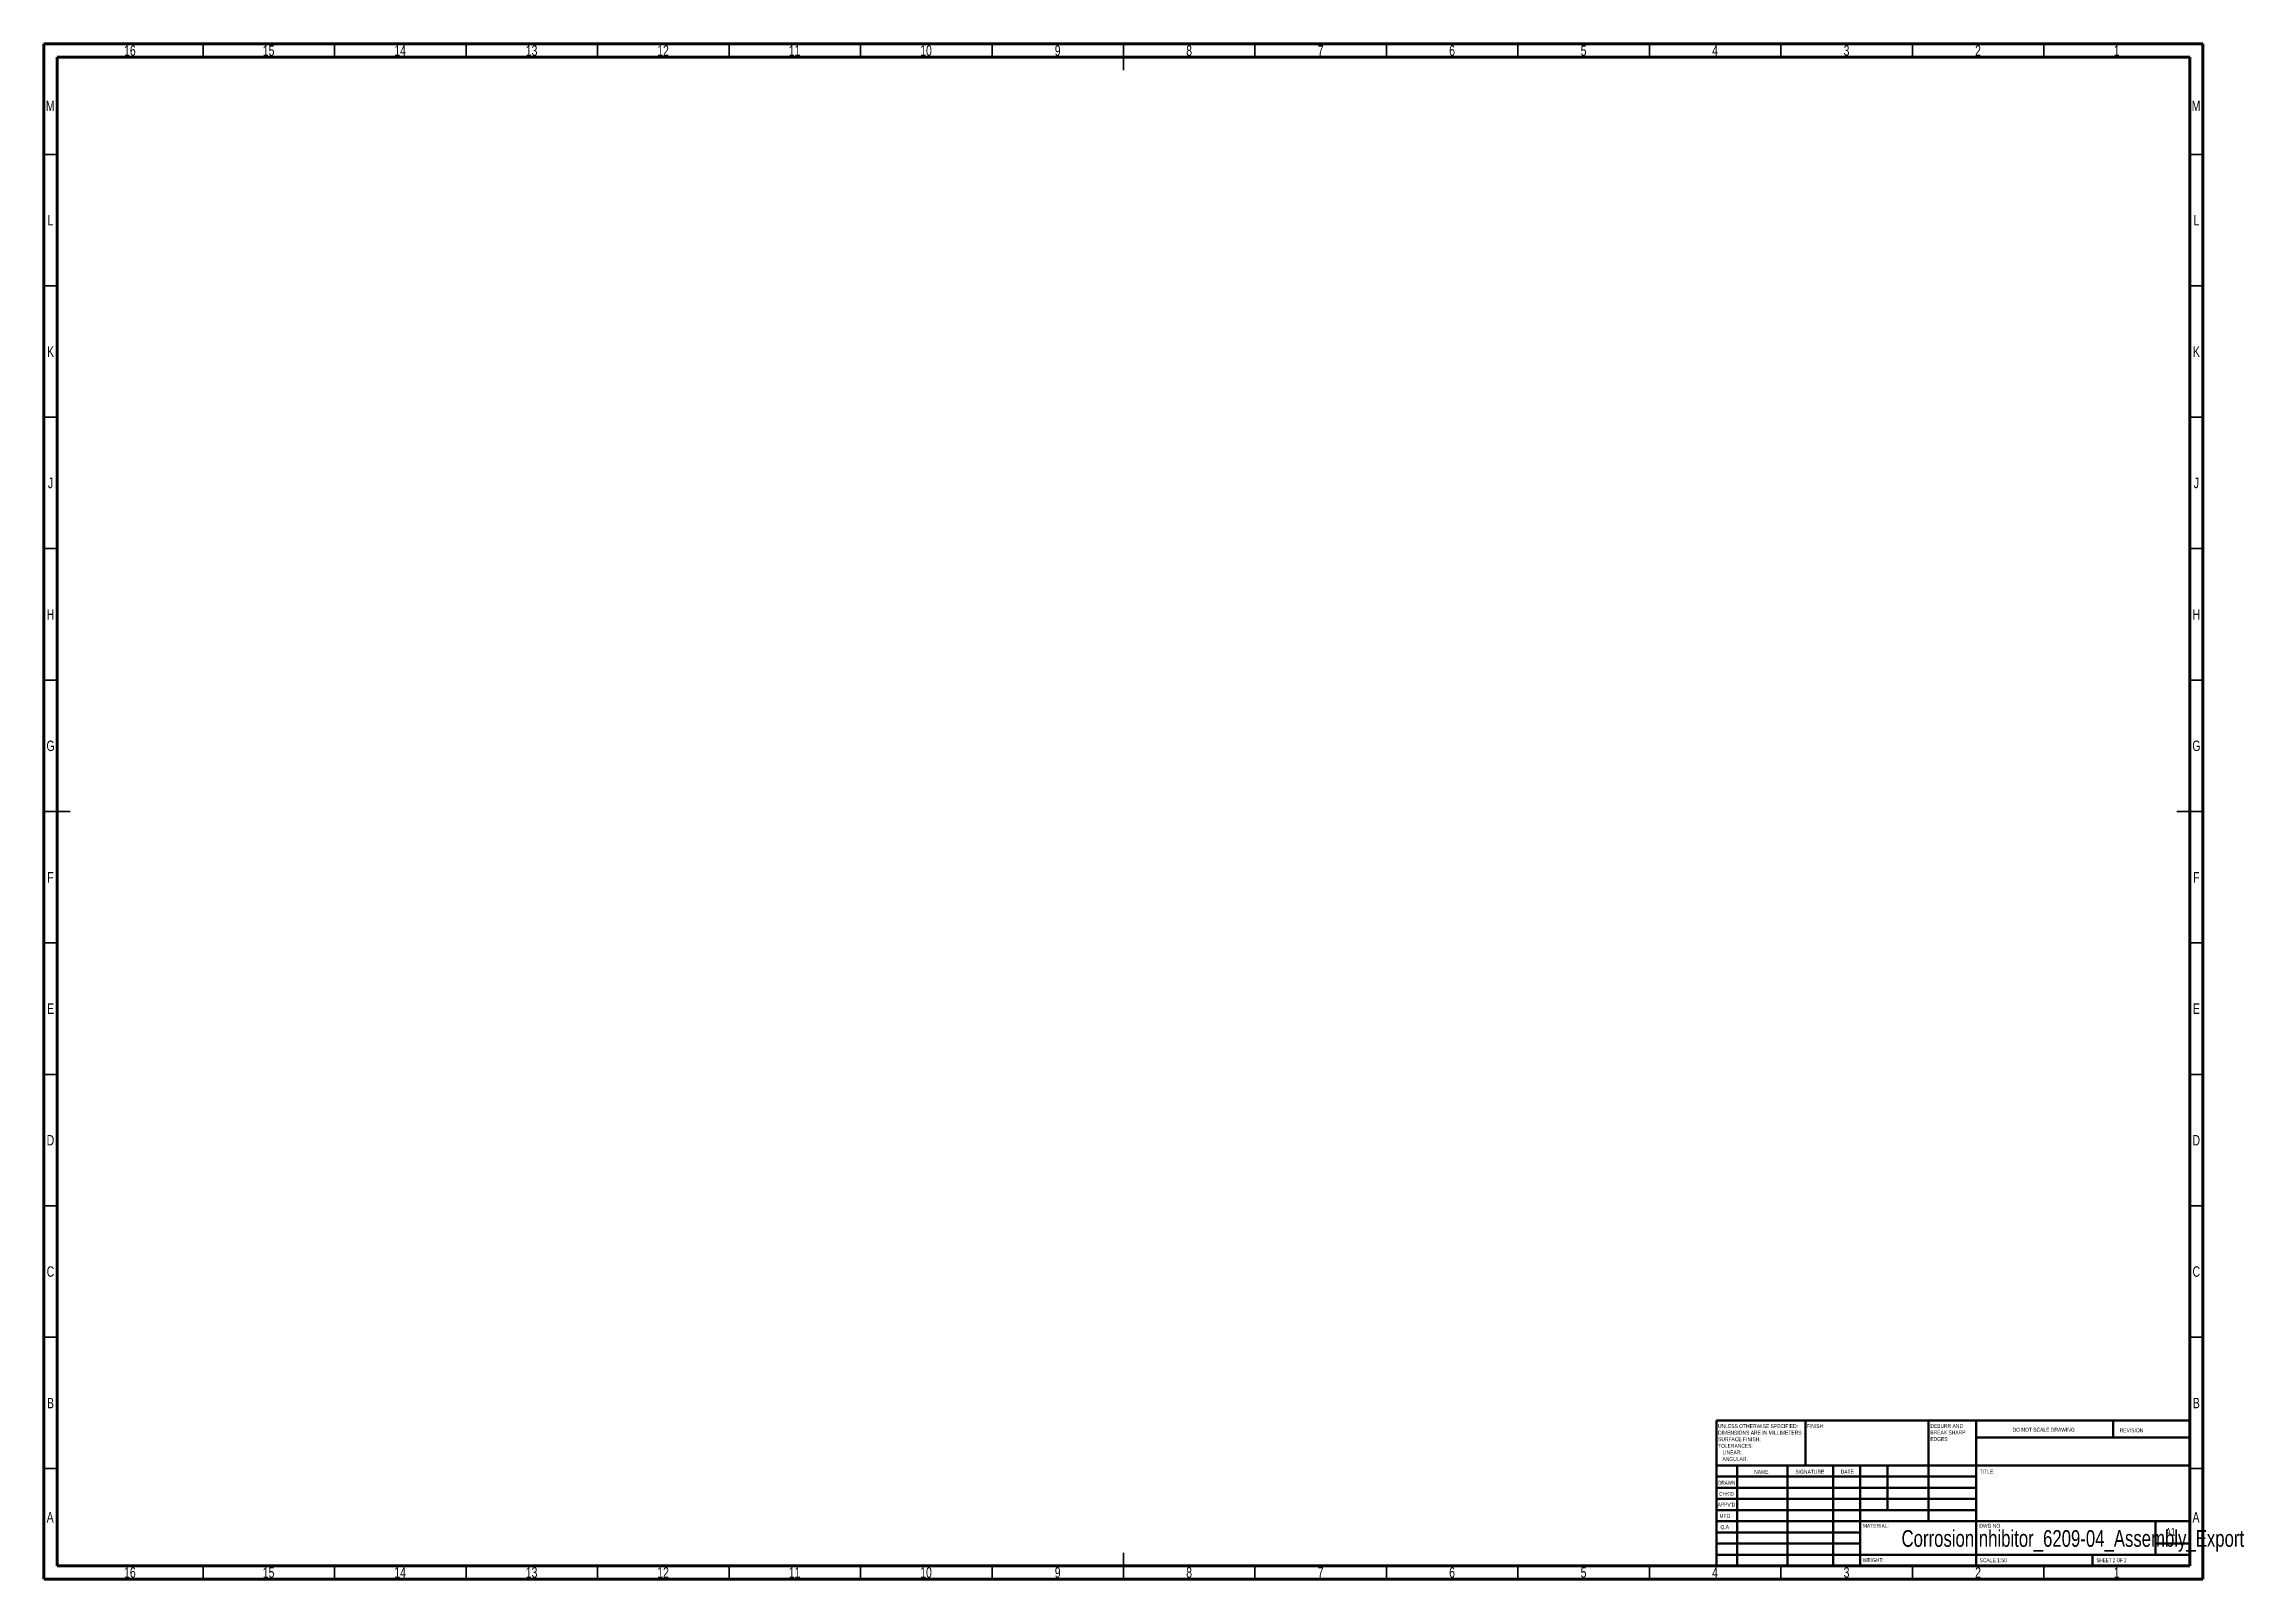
# Paper-space layout 'Sheet2' of a CAD drawing. Header units: millimetres. Extents: x 15 to 852, y 5 to 589.
import ezdxf

# ---------------------------------------------------------------- set-up
doc = ezdxf.new("R2010")
doc.units = ezdxf.units.MM
doc.styles.add('SLDTEXTSTYLE0', font='TXT', dxfattribs={"width": 0.75})
doc.styles.add('SLDTEXTSTYLE2', font='TXT', dxfattribs={"width": 0.686449})
doc.styles.add('SLDTEXTSTYLE3', font='TXT', dxfattribs={"width": 0.6875})

psp = doc.layouts.new('Sheet2')

# ---------------------------------------------------------------- linework, layer by layer
at = {"color": 7, "linetype": 'Continuous', "lineweight": 70}
for p, q in [((15, 5), (15, 589)), ((15, 589), (836, 589)), ((836, 589), (836, 5)), ((20, 10), (20, 584)), ((20, 584), (831, 584)), ((831, 584), (831, 10)), ((831, 10), (20, 10)), ((836, 5), (15, 5))]:
    psp.add_line(p, q, dxfattribs=at)
at = {"color": 7, "linetype": 'Continuous', "lineweight": 35}
for p, q in [((75.5, 584), (75.5, 589)), ((125.5, 584), (125.5, 589)), ((175.5, 584), (175.5, 589)), ((225.5, 584), (225.5, 589)), ((275.5, 584), (275.5, 589)), ((325.5, 584), (325.5, 589)), ((375.5, 584), (375.5, 589)), ((425.5, 589), (425.5, 579)), ((425.5, 584), (425.5, 589)), ((475.5, 584), (475.5, 589)), ((525.5, 584), (525.5, 589)), ((575.5, 584), (575.5, 589)), ((625.5, 584), (625.5, 589)), ((675.5, 584), (675.5, 589)), ((725.5, 584), (725.5, 589)), ((775.5, 584), (775.5, 589)), ((20, 547), (15, 547)), ((831, 547), (836, 547)), ((20, 497), (15, 497)), ((831, 497), (836, 497)), ((20, 447), (15, 447)), ((831, 447), (836, 447)), ((20, 397), (15, 397)), ((831, 397), (836, 397)), ((20, 347), (15, 347)), ((831, 347), (836, 347)), ((15, 297), (25, 297)), ((20, 297), (15, 297)), ((836, 297), (826, 297)), ((831, 297), (836, 297)), ((20, 247), (15, 247)), ((831, 247), (836, 247)), ((20, 197), (15, 197)), ((831, 197), (836, 197)), ((20, 147), (15, 147)), ((831, 147), (836, 147)), ((20, 97), (15, 97)), ((831, 97), (836, 97)), ((20, 47), (15, 47)), ((831, 47), (836, 47)), ((75.5, 10), (75.5, 5)), ((125.5, 10), (125.5, 5)), ((175.5, 10), (175.5, 5)), ((225.5, 10), (225.5, 5)), ((275.5, 10), (275.5, 5)), ((325.5, 10), (325.5, 5)), ((375.5, 10), (375.5, 5)), ((425.5, 5), (425.5, 15)), ((425.5, 10), (425.5, 5)), ((475.5, 10), (475.5, 5)), ((525.5, 10), (525.5, 5)), ((575.5, 10), (575.5, 5)), ((625.5, 10), (625.5, 5)), ((675.5, 10), (675.5, 5)), ((725.5, 10), (725.5, 5)), ((775.5, 10), (775.5, 5))]:
    psp.add_line(p, q, dxfattribs=at)
at = {"color": 7, "linetype": 'Continuous', "lineweight": 50}
for p, q in [((651, 65.25), (831, 65.25)), ((651, 65.25), (651, 10)), ((684.8, 48.25), (684.8, 65.25)), ((731.6, 65.25), (731.6, 27)), ((749.8, 65.25), (749.8, 10)), ((831, 58.88), (749.8, 58.88)), ((801.8, 58.88), (801.8, 65.25)), ((831, 48.25), (651, 48.25)), ((749.8, 44), (651, 44)), ((658.8, 48.25), (658.8, 10)), ((677.99, 48.25), (677.99, 10)), ((695.4, 48.25), (695.4, 10)), ((705.6, 10), (705.6, 48.25)), ((716, 31.25), (716, 48.25)), ((749.8, 39.75), (651, 39.75)), ((749.8, 35.5), (651, 35.5)), ((749.8, 31.25), (651, 31.25)), ((705.6, 27), (651, 27)), ((705.6, 27), (831, 27)), ((818, 14.25), (818, 27)), ((705.6, 22.75), (651, 22.75)), ((705.6, 18.5), (651, 18.5)), ((831, 18.5), (818, 18.5)), ((651, 14.25), (831, 14.25)), ((794, 10), (794, 14.25))]:
    psp.add_line(p, q, dxfattribs=at)

# ---------------------------------------------------------------- texts
at = {"color": 7, "linetype": 'Continuous', "lineweight": 0}
for s, insert, char_height, attachment_point, style in [('16', (47.67, 588.47), 3.969, 2, 'SLDTEXTSTYLE0'), ('15', (100.42, 588.47), 3.969, 2, 'SLDTEXTSTYLE0'), ('14', (150.42, 588.47), 3.969, 2, 'SLDTEXTSTYLE0'), ('13', (200.42, 588.47), 3.969, 2, 'SLDTEXTSTYLE0'), ('12', (250.42, 588.47), 3.969, 2, 'SLDTEXTSTYLE0'), ('11', (300.42, 588.47), 3.969, 2, 'SLDTEXTSTYLE0'), ('10', (350.42, 588.47), 3.969, 2, 'SLDTEXTSTYLE0'), ('9', (400.46, 588.47), 3.97, 2, 'SLDTEXTSTYLE0'), ('8', (450.46, 588.47), 3.97, 2, 'SLDTEXTSTYLE0'), ('7', (500.46, 588.47), 3.97, 2, 'SLDTEXTSTYLE0'), ('6', (550.46, 588.47), 3.97, 2, 'SLDTEXTSTYLE0'), ('5', (600.46, 588.47), 3.97, 2, 'SLDTEXTSTYLE0'), ('4', (650.46, 588.47), 3.97, 2, 'SLDTEXTSTYLE0'), ('3', (700.46, 588.47), 3.97, 2, 'SLDTEXTSTYLE0'), ('2', (750.46, 588.47), 3.97, 2, 'SLDTEXTSTYLE0'), ('1', (803.21, 588.47), 3.97, 2, 'SLDTEXTSTYLE0'), ('M', (17.36, 567.47), 3.97, 2, 'SLDTEXTSTYLE0'), ('M', (833.36, 567.47), 3.97, 2, 'SLDTEXTSTYLE0'), ('L', (17.45, 523.97), 3.97, 2, 'SLDTEXTSTYLE0'), ('L', (833.45, 523.97), 3.97, 2, 'SLDTEXTSTYLE0'), ('K', (17.49, 473.92), 3.97, 2, 'SLDTEXTSTYLE0'), ('K', (833.49, 473.92), 3.97, 2, 'SLDTEXTSTYLE0'), ('J', (17.47, 423.97), 3.97, 2, 'SLDTEXTSTYLE0'), ('J', (833.47, 423.97), 3.97, 2, 'SLDTEXTSTYLE0'), ('H', (17.49, 373.92), 3.97, 2, 'SLDTEXTSTYLE0'), ('H', (833.49, 373.92), 3.97, 2, 'SLDTEXTSTYLE0'), ('G', (17.49, 323.97), 3.97, 2, 'SLDTEXTSTYLE0'), ('G', (833.49, 323.97), 3.97, 2, 'SLDTEXTSTYLE0'), ('F', (17.46, 273.92), 3.97, 2, 'SLDTEXTSTYLE0'), ('F', (833.46, 273.92), 3.97, 2, 'SLDTEXTSTYLE0'), ('E', (17.51, 223.97), 3.97, 2, 'SLDTEXTSTYLE0'), ('E', (833.51, 223.97), 3.97, 2, 'SLDTEXTSTYLE0'), ('D', (17.45, 173.92), 3.97, 2, 'SLDTEXTSTYLE0'), ('D', (833.45, 173.92), 3.97, 2, 'SLDTEXTSTYLE0'), ('C', (17.46, 123.97), 3.97, 2, 'SLDTEXTSTYLE0'), ('C', (833.46, 123.97), 3.97, 2, 'SLDTEXTSTYLE0'), ('B', (17.47, 73.92), 3.97, 2, 'SLDTEXTSTYLE0'), ('B', (833.47, 73.92), 3.97, 2, 'SLDTEXTSTYLE0'), ('SURFACE FINISH:', (651.59, 58.92), 1.5, 1, 'SLDTEXTSTYLE0'), ('UNLESS OTHERWISE SPECIFIED:', (651.59, 63.92), 1.5, 1, 'SLDTEXTSTYLE0'), ('DIMENSIONS ARE IN MILLIMETERS', (651.59, 61.42), 1.5, 1, 'SLDTEXTSTYLE0'), ('FINISH:', (685.37, 63.92), 1.5, 1, 'SLDTEXTSTYLE0'), ('DEBURR AND', (732.31, 64), 1.5, 1, 'SLDTEXTSTYLE0'), ('BREAK SHARP', (732.31, 61.5), 1.5, 1, 'SLDTEXTSTYLE0'), ('EDGES', (732.31, 59), 1.5, 1, 'SLDTEXTSTYLE0'), ('DO NOT SCALE DRAWING', (763.61, 62.53), 1.5, 1, 'SLDTEXTSTYLE0'), ('REVISION', (804.33, 62.33), 1.5, 1, 'SLDTEXTSTYLE0'), ('TOLERANCES:', (651.59, 56.42), 1.5, 1, 'SLDTEXTSTYLE0'), ('ANGULAR:', (653.28, 51.42), 1.5, 1, 'SLDTEXTSTYLE0'), ('LINEAR:', (653.28, 53.92), 1.5, 1, 'SLDTEXTSTYLE0'), ('DRAWN', (651.64, 42.38), 1.5, 1, 'SLDTEXTSTYLE2'), ('NAME', (665.32, 46.5), 1.5, 1, 'SLDTEXTSTYLE0'), ('SIGNATURE', (681.03, 46.56), 1.5, 1, 'SLDTEXTSTYLE0'), ('DATE', (698.21, 46.58), 1.5, 1, 'SLDTEXTSTYLE0'), ('TITLE:', (751.09, 46.58), 1.5, 1, 'SLDTEXTSTYLE0'), ("APPV'D", (651.4, 34.07), 1.5, 1, 'SLDTEXTSTYLE0'), ("CHK'D", (651.94, 38.16), 1.5, 1, 'SLDTEXTSTYLE0'), ('A', (17.34, 30.47), 3.97, 2, 'SLDTEXTSTYLE0'), ('MFG', (652.12, 29.72), 1.5, 1, 'SLDTEXTSTYLE0'), ('Q.A', (652.51, 25.5), 1.5, 1, 'SLDTEXTSTYLE0'), ('MATERIAL:', (706.65, 25.99), 1.5, 1, 'SLDTEXTSTYLE0'), ('DWG NO.', (750.95, 25.99), 1.5, 1, 'SLDTEXTSTYLE0'), ('A', (833.34, 30.47), 3.97, 2, 'SLDTEXTSTYLE0'), ('CorrosionInhibitor_6209-04_Assembly_Export', (786.51, 23.61), 6.35, 2, 'SLDTEXTSTYLE0'), ('A1', (821.87, 24.41), 2.91, 1, 'SLDTEXTSTYLE0'), ('16', (47.67, 9.47), 3.969, 2, 'SLDTEXTSTYLE0'), ('15', (100.42, 9.47), 3.969, 2, 'SLDTEXTSTYLE0'), ('14', (150.42, 9.47), 3.969, 2, 'SLDTEXTSTYLE0'), ('13', (200.42, 9.47), 3.969, 2, 'SLDTEXTSTYLE0'), ('12', (250.42, 9.47), 3.969, 2, 'SLDTEXTSTYLE0'), ('11', (300.42, 9.47), 3.969, 2, 'SLDTEXTSTYLE0'), ('10', (350.42, 9.47), 3.969, 2, 'SLDTEXTSTYLE0'), ('9', (400.46, 9.47), 3.97, 2, 'SLDTEXTSTYLE0'), ('8', (450.46, 9.47), 3.97, 2, 'SLDTEXTSTYLE0'), ('7', (500.46, 9.47), 3.97, 2, 'SLDTEXTSTYLE0'), ('6', (550.46, 9.47), 3.97, 2, 'SLDTEXTSTYLE0'), ('5', (600.46, 9.47), 3.97, 2, 'SLDTEXTSTYLE0'), ('4', (650.46, 9.47), 3.97, 2, 'SLDTEXTSTYLE0'), ('3', (700.46, 9.47), 3.97, 2, 'SLDTEXTSTYLE0'), ('WEIGHT:', (706.62, 12.95), 1.499, 1, 'SLDTEXTSTYLE0'), ('2', (750.46, 9.47), 3.97, 2, 'SLDTEXTSTYLE0'), ('SCALE:1:50', (751.07, 12.9), 1.5, 1, 'SLDTEXTSTYLE0'), ('SHEET 2 OF 2', (795.48, 12.9), 1.5, 1, 'SLDTEXTSTYLE3'), ('1', (803.21, 9.47), 3.97, 2, 'SLDTEXTSTYLE0')]:
    psp.add_mtext(s, dxfattribs=dict(at, insert=insert, char_height=char_height, attachment_point=attachment_point, style=style))

doc.saveas('drawing.dxf')
